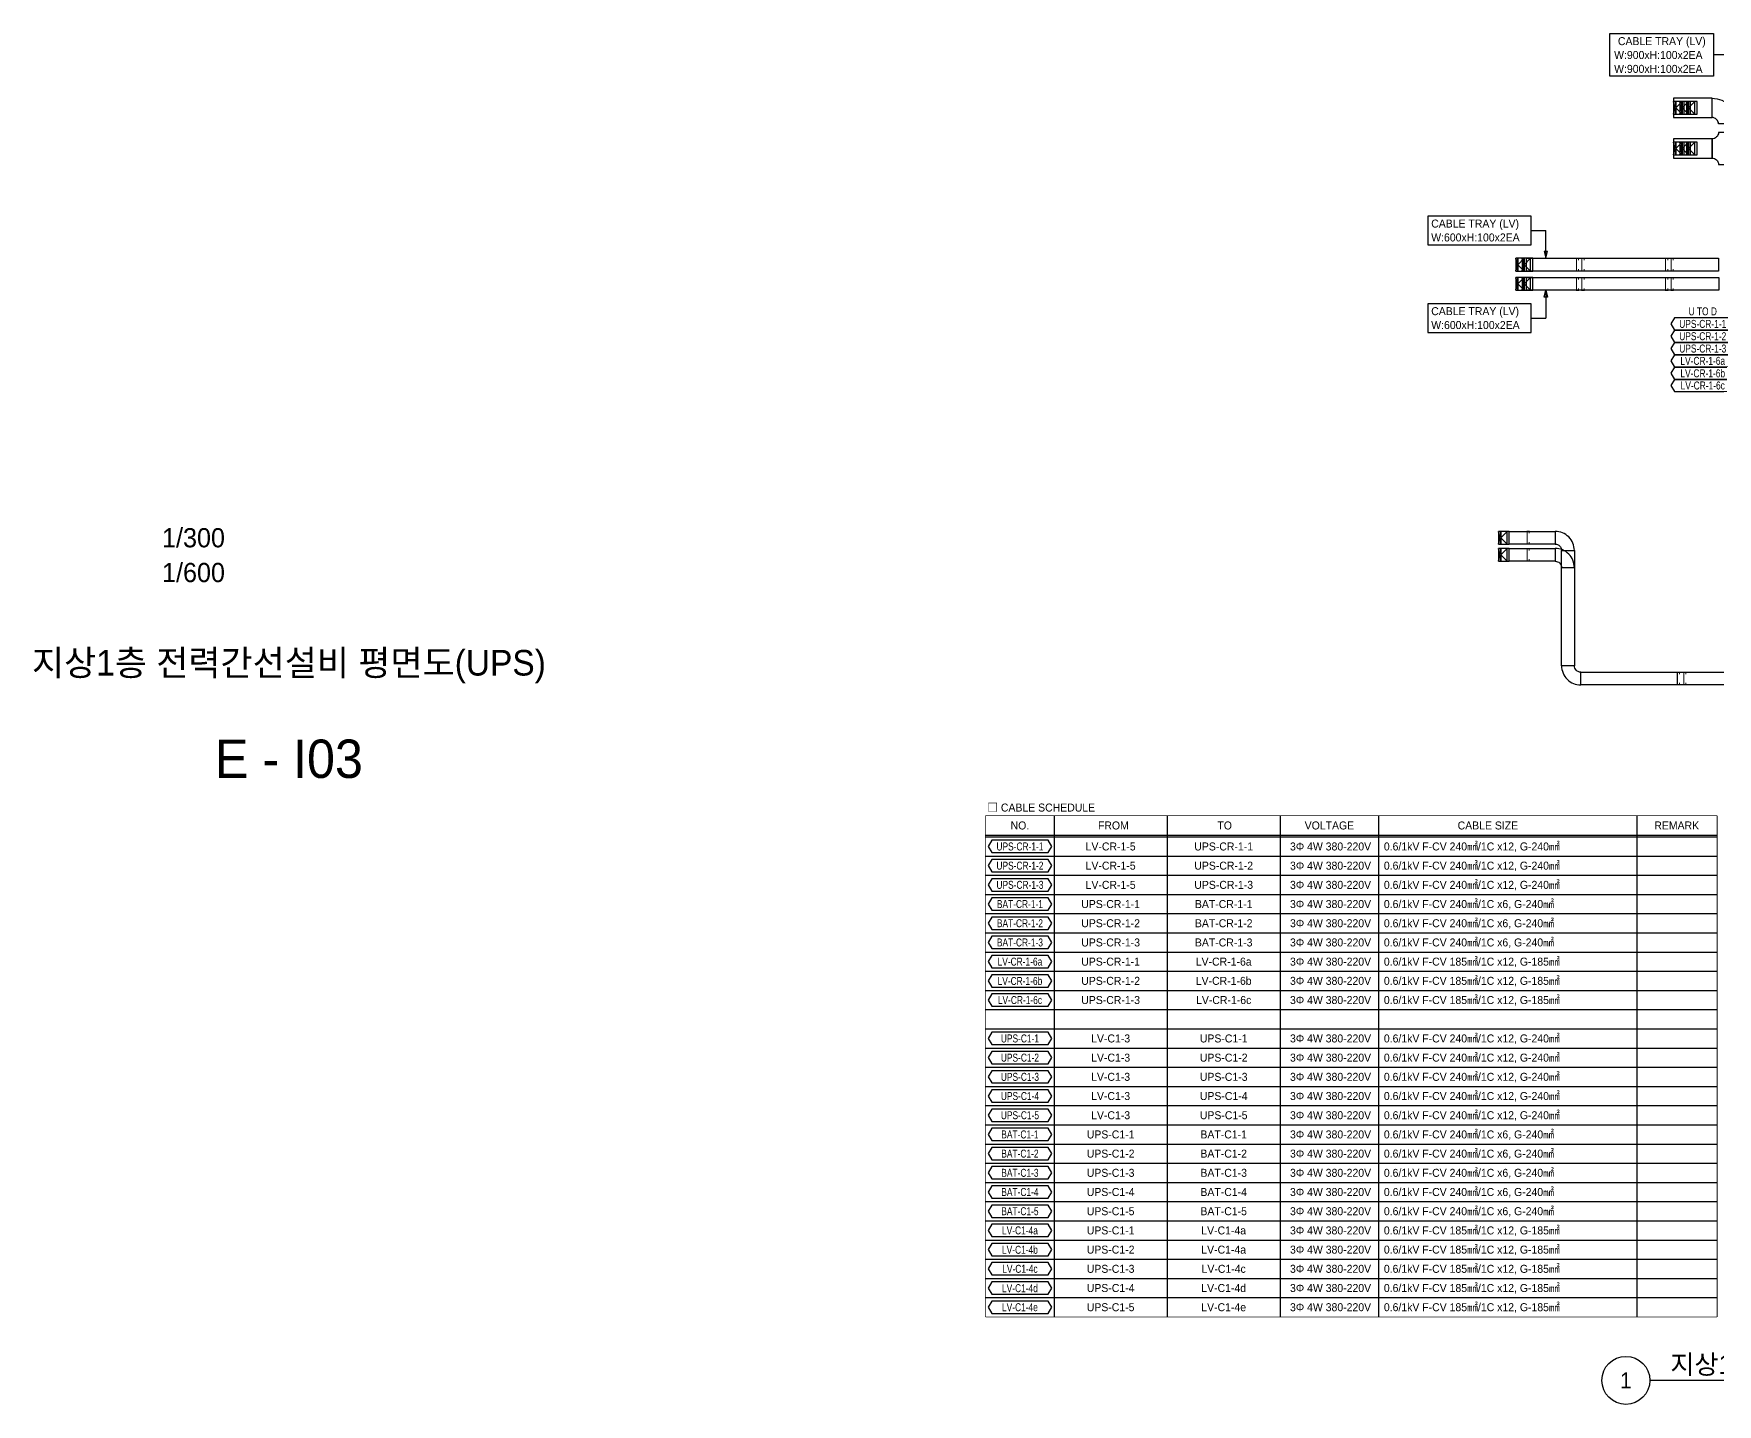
# Model space of a CAD drawing. Header units: millimetres. Extents: x 31670 to 374393, y -351975 to 839589.
# Drawn here: x 221287 to 300201, y -351975 to -287719 of the extents above; entities that cross this region are included whole.
import ezdxf
from ezdxf.enums import TextEntityAlignment as Align

# ---------------------------------------------------------------- set-up
doc = ezdxf.new("R2010")
doc.units = ezdxf.units.MM
doc.header["$LTSCALE"] = 150
for name, color, linetype in [('-----26 Electrical Cable Tray_HV_N', 30, 'Continuous'), ('-----26 Electrical Cable Tray_HV_발전기 B', 103, 'Continuous'), ('-----26 Electrical Cable Tray_LV_UPS1', 6, 'Continuous'), ('-----26 Electrical Cable Tray_LV_UPS2', 2, 'Continuous'), ('-----29 Cable Schedule', 1, 'Continuous'), ('-----29 Indicator', 1, 'Continuous'), ('-----29 주기', 1, 'Continuous'), ('-----30 Text', 2, 'Continuous'), ('-----41 Drawing Title', 2, 'Continuous'), ('-----42 Drawing Number', 2, 'Continuous'), ('-----43 Drawing Scale', 3, 'Continuous')]:
    doc.layers.add(name, color=color, linetype=linetype)
doc.styles.add('ELEC', font='')
doc.styles.get('ELEC').set_extended_font_data('Dotum')

# ---------------------------------------------------------------- blocks, each defined once
blk = doc.blocks.new('A$495596483691')
at = {"color": 0}
for p, q in [((100, 600), (0, 600)), ((0, 600), (0, 0)), ((0, 0), (100, 0)), ((500, 600), (100, 600)), ((100, 0), (500, 0)), ((500, 0), (500, 600))]:
    blk.add_line(p, q, dxfattribs=at)
at = {"color": 8}
for p, q in [((400, 300), (100, 600)), ((100, 600), (100, 0)), ((400, 300), (100, 0)), ((400, 0), (400, 600)), ((400, 600), (500, 0)), ((500, 600), (400, 0))]:
    blk.add_line(p, q, dxfattribs=at)

msp = doc.modelspace()

# ---------------------------------------------------------------- linework, layer by layer
at = {"layer": '-----26 Electrical Cable Tray_HV_N', "color": 1}
for p, q in [((291477, -296947, 0), (292162, -296947, 0)), ((291477, -301053, 0), (292162, -301053, 0))]:
    msp.add_line(p, q, dxfattribs=at)
at = {"layer": '-----26 Electrical Cable Tray_HV_N', "color": 1, "elevation": 0}
for points in [[(300015, -287719), (300015, -289719), (295169, -289719), (295169, -287719)], [(286631, -296272), (286631, -297622), (291477, -297622), (291477, -296272)], [(286631, -300378), (286631, -301728), (291477, -301728), (291477, -300378)]]:
    msp.add_lwpolyline(points, close=True, dxfattribs=at)
for points in [[(300704, -291000), (300784, -290680), (300624, -290680), (300704, -291000), (300704, -288719), (300015, -288719)], [(292162, -298250), (292242, -297930), (292082, -297930), (292162, -298250), (292162, -296947)], [(292162, -299750), (292242, -300070), (292082, -300070), (292162, -299750), (292162, -301053)]]:
    msp.add_lwpolyline(points, dxfattribs=at)
at = {"layer": '-----26 Electrical Cable Tray_LV_UPS1', "elevation": 0}
for points in [[(298150, -292650), (298150, -293550), (299954, -293550), (299954, -292650)], [(298150, -292650), (298150, -293550), (299954, -293550), (299954, -292650)], [(291250, -298250), (300254, -298250), (300254, -298850), (291250, -298850)], [(291550, -298250), (300254, -298250), (300254, -298850), (291550, -298850)], [(290450, -311850), (292600, -311850), (292600, -312450), (290450, -312450)], [(293500, -312750), (293500, -317350), (292900, -317350), (292900, -312750)]]:
    msp.add_lwpolyline(points, close=True, dxfattribs=at)
for points in [[(300254, -293850), (301154, -293850), (301154, -293850), (301154, -292350), (300254, -292350, -0.414214), (299954, -292650), (299954, -293550), (299954, -293550, -0.414214)], [(300254, -293850), (301154, -293850), (301154, -293850), (301154, -292350), (300254, -292350, -0.414214), (299954, -292650), (299954, -293550), (299954, -293550, -0.414214)], [(292600, -312450), (292600, -312450, -0.414214), (292900, -312750), (292900, -312750), (293500, -312750, 0.414214), (292600, -311850)], [(293800, -317650), (293800, -317650, -0.414214), (293500, -317350), (293500, -317350), (292900, -317350, 0.414214), (293800, -318250)]]:
    msp.add_lwpolyline(points, format="xyb", close=True, dxfattribs=at)
at = {"layer": '-----26 Electrical Cable Tray_LV_UPS1', "ltscale": 7.5, "const_width": 50, "elevation": 0}
for points in [[(293696, -298750), (293696, -298850), (293596, -298850), (293596, -298250), (293696, -298250), (293696, -298350)], [(293956, -298750), (293956, -298850), (293856, -298850), (293856, -298250), (293956, -298250), (293956, -298350)], [(297877, -298750), (297877, -298850), (297777, -298850), (297777, -298250), (297877, -298250), (297877, -298350)], [(298137, -298750), (298137, -298850), (298037, -298850), (298037, -298250), (298137, -298250), (298137, -298350)], [(291383, -312350), (291383, -312450), (291283, -312450), (291283, -311850), (291383, -311850), (291383, -311950)]]:
    msp.add_lwpolyline(points, dxfattribs=at)
at = {"layer": '-----26 Electrical Cable Tray_LV_UPS1'}
msp.add_lwpolyline([(293800, -317650), (303300, -317650), (303300, -318250), (293800, -318250)], close=True, dxfattribs=at)
at = {"layer": '-----26 Electrical Cable Tray_LV_UPS1', "ltscale": 7.5, "const_width": 50}
msp.add_lwpolyline([(298425, -318150), (298425, -318250), (298325, -318250), (298325, -317650), (298425, -317650), (298425, -317750)], dxfattribs=at)
at = {"layer": '-----26 Electrical Cable Tray_LV_UPS2', "elevation": 0}
for points in [[(298150, -290750), (298150, -291650), (299954, -291650), (299954, -290750)], [(298150, -290750), (298150, -291650), (299954, -291650), (299954, -290750)], [(291250, -299150), (300267, -299150), (300267, -299750), (291250, -299750)], [(291550, -299150), (300267, -299150), (300267, -299750), (291550, -299750)], [(290450, -311050), (292600, -311050), (292600, -311650), (290450, -311650)], [(293500, -311950), (293500, -317350), (292900, -317350), (292900, -311950)]]:
    msp.add_lwpolyline(points, close=True, dxfattribs=at)
for points in [[(300254, -291950), (300254, -291950, 0.414214), (299954, -291650), (299954, -291650), (299954, -290750, -0.414214), (301154, -291950)], [(300254, -291950), (300254, -291950, 0.414214), (299954, -291650), (299954, -291650), (299954, -290750, -0.414214), (301154, -291950)], [(292600, -311650), (292600, -311650, -0.414214), (292900, -311950), (292900, -311950), (293500, -311950, 0.414214), (292600, -311050)], [(293800, -317650), (293800, -317650, -0.414214), (293500, -317350), (293500, -317350), (292900, -317350, 0.414214), (293800, -318250)]]:
    msp.add_lwpolyline(points, format="xyb", close=True, dxfattribs=at)
at = {"layer": '-----26 Electrical Cable Tray_LV_UPS2', "ltscale": 7.5, "const_width": 50, "elevation": 0}
for points in [[(293696, -299650), (293696, -299750), (293596, -299750), (293596, -299150), (293696, -299150), (293696, -299250)], [(293956, -299650), (293956, -299750), (293856, -299750), (293856, -299150), (293956, -299150), (293956, -299250)], [(297877, -299650), (297877, -299750), (297777, -299750), (297777, -299150), (297877, -299150), (297877, -299250)], [(298137, -299650), (298137, -299750), (298037, -299750), (298037, -299150), (298137, -299150), (298137, -299250)], [(291383, -311550), (291383, -311650), (291283, -311650), (291283, -311050), (291383, -311050), (291383, -311150)]]:
    msp.add_lwpolyline(points, dxfattribs=at)
at = {"layer": '-----26 Electrical Cable Tray_LV_UPS2'}
msp.add_lwpolyline([(293800, -317650), (303300, -317650), (303300, -318250), (293800, -318250)], close=True, dxfattribs=at)
at = {"layer": '-----26 Electrical Cable Tray_LV_UPS2', "ltscale": 7.5, "const_width": 50}
msp.add_lwpolyline([(298725, -317750), (298725, -317650), (298625, -317650), (298625, -318250), (298725, -318250), (298725, -318150)], dxfattribs=at)
at = {"layer": '-----29 Cable Schedule', "color": 3, "elevation": 0}
msp.add_lwpolyline([(265912, -324388), (300173, -324388), (300173, -347872), (265912, -347872)], close=True, dxfattribs=at)
at = {"layer": '-----29 주기', "elevation": 0}
for points in [[(298196, -301036), (298029, -301325), (298196, -301614), (300841, -301614), (301008, -301325), (300841, -301036)], [(298196, -301614), (298029, -301902), (298196, -302191), (300841, -302191), (301008, -301902), (300841, -301614)], [(298196, -302191), (298029, -302480), (298196, -302769), (300841, -302769), (301008, -302480), (300841, -302191)], [(298196, -302769), (298029, -303057), (298196, -303346), (300841, -303346), (301008, -303057), (300841, -302769)], [(298196, -303346), (298029, -303635), (298196, -303924), (300841, -303924), (301008, -303635), (300841, -303346)], [(298196, -303924), (298029, -304212), (298196, -304501), (300841, -304501), (301008, -304212), (300841, -303924)]]:
    msp.add_lwpolyline(points, close=True, dxfattribs=at)
at = {"layer": '-----41 Drawing Title', "color": 7}
msp.add_line((321861, -350850), (297039, -350850), dxfattribs=at)
msp.add_circle((295914, -350850), 1125, dxfattribs=at)

# ---------------------------------------------------------------- block references
at = {"layer": '-----26 Electrical Cable Tray_LV_UPS1', "rotation": 180}
for p in [(298650, -292800, 0), (298950, -292800, 0), (299250, -292800, 0), (291250, -298250, 0), (291550, -298250, 0), (290450, -311850, 0)]:
    msp.add_blockref('A$495596483691', p, dxfattribs=at)
at = {"layer": '-----26 Electrical Cable Tray_LV_UPS2', "rotation": 180}
for p in [(298650, -290900), (298950, -290900), (299250, -290900), (291250, -299150, 0), (291550, -299150, 0), (290450, -311050, 0)]:
    msp.add_blockref('A$495596483691', p, dxfattribs=at)

# ---------------------------------------------------------------- texts
at = {"layer": '-----26 Electrical Cable Tray_LV_UPS1', "style": 'ELEC'}
for s, p in [('W:900xH:100x2EA', (295364, -289369, 0)), ('CABLE TRAY (LV)', (286791, -296622, 0)), ('W:600xH:100x2EA', (286791, -297272, 0))]:
    msp.add_text(s, height=375, dxfattribs=at).set_placement(p, align=Align.MIDDLE_LEFT)
at = {"layer": '-----26 Electrical Cable Tray_LV_UPS2', "style": 'ELEC'}
for s, p in [('CABLE TRAY (LV)', (295541, -288069, 0)), ('W:900xH:100x2EA', (295364, -288719, 0)), ('CABLE TRAY (LV)', (286791, -300728, 0)), ('W:600xH:100x2EA', (286791, -301378, 0))]:
    msp.add_text(s, height=375, dxfattribs=at).set_placement(p, align=Align.MIDDLE_LEFT)
at = {"layer": '-----30 Text', "linetype": 'Continuous', "style": 'ELEC', "width": 0.8}
for s, p in [('U TO D', (299518, -300736, 0)), ('UPS-CR-1-1', (299518, -301325, 0)), ('UPS-CR-1-2', (299518, -301902, 0)), ('UPS-CR-1-3', (299518, -302480, 0)), ('LV-CR-1-6a', (299518, -303057, 0)), ('LV-CR-1-6b', (299518, -303635, 0)), ('LV-CR-1-6c', (299518, -304212, 0))]:
    msp.add_text(s, height=375, dxfattribs=at).set_placement(p, align=Align.MIDDLE)
at = {"layer": '-----41 Drawing Title', "style": 'ELEC'}
msp.add_text('지상1층 전력간선설비 평면도(UPS)', height=1200, dxfattribs=at).set_placement((233250, -317210), align=Align.MIDDLE_CENTER)
at = {"layer": '-----41 Drawing Title', "color": 2, "style": 'ELEC'}
msp.add_text('지상1층 전력간선설비 확대 평면도(UPS)', height=900, dxfattribs=at).set_placement((297998, -350550))
at = {"layer": '-----41 Drawing Title', "color": 7, "style": 'ELEC'}
msp.add_text('1', height=750, dxfattribs=at).set_placement((295914, -350850), align=Align.MIDDLE)
at = {"layer": '-----42 Drawing Number', "style": 'ELEC'}
msp.add_text('E - I03', height=1800, dxfattribs=at).set_placement((233250, -321710), align=Align.MIDDLE_CENTER)
at = {"layer": '-----43 Drawing Scale', "style": 'ELEC'}
for s, p in [('1/300', (228779, -311350)), ('1/600', (228779, -312980))]:
    msp.add_text(s, height=900, dxfattribs=at).set_placement(p, align=Align.MIDDLE_CENTER)

# ---------------------------------------------------------------- next in the draw order: wipeouts: each hides what was drawn before it
at = {"color": 3}
msp.add_wipeout([(265912, -324388), (300173, -324388), (300173, -347872), (265912, -347872)], dxfattribs=at).dxf.layer = '-----26 Electrical Cable Tray_HV_발전기 B'

# ---------------------------------------------------------------- next in the draw order: linework, layer by layer
at = {"layer": '-----29 Cable Schedule'}
for p, q in [((269116, -324388), (269116, -325372)), ((274415, -324388), (274415, -325372)), ((279714, -324388), (279714, -325372)), ((284327, -324388), (284327, -325372)), ((296423, -324388), (296423, -325372))]:
    msp.add_line(p, q, dxfattribs=at)
at = {"layer": '-----29 Cable Schedule', "color": 3}
for p, q in [((265912, -325288), (300173, -325288)), ((265912, -325372), (300173, -325372))]:
    msp.add_line(p, q, dxfattribs=at)
at = {"layer": '-----29 Cable Schedule', "color": 1}
for p, q in [((269116, -325372), (269116, -347872)), ((274415, -325372), (274415, -347872)), ((279714, -325372), (279714, -347872)), ((284327, -325372), (284327, -347872)), ((296423, -325372), (296423, -347872)), ((265912, -326272), (300173, -326272)), ((265912, -327172), (300173, -327172)), ((265912, -328072), (300173, -328072)), ((265912, -328972), (300173, -328972)), ((265912, -329872), (300173, -329872)), ((265912, -330772), (300173, -330772)), ((265912, -331672), (300173, -331672)), ((265912, -332572), (300173, -332572)), ((265912, -333472), (300173, -333472)), ((265912, -334372), (300173, -334372)), ((265912, -335272), (300173, -335272)), ((265912, -336172), (300173, -336172)), ((265912, -337072), (300173, -337072)), ((265912, -337972), (300173, -337972)), ((265912, -338872), (300173, -338872)), ((265912, -339772), (300173, -339772)), ((265912, -340672), (300173, -340672)), ((265912, -341572), (300173, -341572)), ((265912, -342472), (300173, -342472)), ((265912, -343372), (300173, -343372)), ((265912, -344272), (300173, -344272)), ((265912, -345172), (300173, -345172)), ((265912, -346072), (300173, -346072)), ((265912, -346972), (300173, -346972))]:
    msp.add_line(p, q, dxfattribs=at)
at = {"layer": '-----29 주기', "elevation": 0}
for points in [[(266191, -325533), (266024, -325822), (266191, -326111), (268837, -326111), (269003, -325822), (268837, -325533)], [(266191, -326433), (266024, -326722), (266191, -327011), (268837, -327011), (269003, -326722), (268837, -326433)], [(266191, -327333), (266024, -327622), (266191, -327911), (268837, -327911), (269003, -327622), (268837, -327333)], [(266191, -328233), (266024, -328522), (266191, -328811), (268837, -328811), (269003, -328522), (268837, -328233)], [(266191, -329133), (266024, -329422), (266191, -329711), (268837, -329711), (269003, -329422), (268837, -329133)], [(266191, -330033), (266024, -330322), (266191, -330611), (268837, -330611), (269003, -330322), (268837, -330033)], [(266191, -330933), (266024, -331222), (266191, -331511), (268837, -331511), (269003, -331222), (268837, -330933)], [(266191, -331833), (266024, -332122), (266191, -332411), (268837, -332411), (269003, -332122), (268837, -331833)], [(266191, -332733), (266024, -333022), (266191, -333311), (268837, -333311), (269003, -333022), (268837, -332733)], [(266191, -334533), (266024, -334822), (266191, -335111), (268837, -335111), (269003, -334822), (268837, -334533)], [(266191, -335433), (266024, -335722), (266191, -336011), (268837, -336011), (269003, -335722), (268837, -335433)], [(266191, -336333), (266024, -336622), (266191, -336911), (268837, -336911), (269003, -336622), (268837, -336333)], [(266191, -337233), (266024, -337522), (266191, -337811), (268837, -337811), (269003, -337522), (268837, -337233)], [(266191, -338133), (266024, -338422), (266191, -338711), (268837, -338711), (269003, -338422), (268837, -338133)], [(266191, -339033), (266024, -339322), (266191, -339611), (268837, -339611), (269003, -339322), (268837, -339033)], [(266191, -339933), (266024, -340222), (266191, -340511), (268837, -340511), (269003, -340222), (268837, -339933)], [(266191, -340833), (266024, -341122), (266191, -341411), (268837, -341411), (269003, -341122), (268837, -340833)], [(266191, -341733), (266024, -342022), (266191, -342311), (268837, -342311), (269003, -342022), (268837, -341733)], [(266191, -342633), (266024, -342922), (266191, -343211), (268837, -343211), (269003, -342922), (268837, -342633)], [(266191, -343533), (266024, -343822), (266191, -344111), (268837, -344111), (269003, -343822), (268837, -343533)], [(266191, -344433), (266024, -344722), (266191, -345011), (268837, -345011), (269003, -344722), (268837, -344433)], [(266191, -345333), (266024, -345622), (266191, -345911), (268837, -345911), (269003, -345622), (268837, -345333)], [(266191, -346233), (266024, -346522), (266191, -346811), (268837, -346811), (269003, -346522), (268837, -346233)], [(266191, -347133), (266024, -347422), (266191, -347711), (268837, -347711), (269003, -347422), (268837, -347133)]]:
    msp.add_lwpolyline(points, close=True, dxfattribs=at)

# ---------------------------------------------------------------- next in the draw order: texts
at = {"layer": '-----29 Indicator', "color": 2, "linetype": 'Continuous', "style": 'ELEC'}
msp.add_text('□ CABLE SCHEDULE', height=375, dxfattribs=at).set_placement((265974, -323998), align=Align.MIDDLE_LEFT)
at = {"layer": '-----30 Text', "style": 'ELEC'}
msp.add_text('NO.', height=375, dxfattribs=at).set_placement((267514, -324838), align=Align.MIDDLE)
for s, p in [('FROM', (271894, -324838)), ('TO', (277112, -324838)), ('VOLTAGE', (282019, -324838)), ('CABLE SIZE', (289447, -324838)), ('REMARK', (298298, -324838)), ('LV-CR-1-5', (271765, -325822)), ('UPS-CR-1-1', (277064, -325822)), ('3Φ 4W 380-220V', (282073, -325822)), ('LV-CR-1-5', (271765, -326722)), ('UPS-CR-1-2', (277064, -326722)), ('3Φ 4W 380-220V', (282073, -326722)), ('LV-CR-1-5', (271765, -327622)), ('UPS-CR-1-3', (277064, -327622)), ('3Φ 4W 380-220V', (282073, -327622)), ('UPS-CR-1-1', (271765, -328522)), ('BAT-CR-1-1', (277064, -328522)), ('3Φ 4W 380-220V', (282073, -328522)), ('UPS-CR-1-2', (271765, -329422)), ('BAT-CR-1-2', (277064, -329422)), ('3Φ 4W 380-220V', (282073, -329422)), ('UPS-CR-1-3', (271765, -330322)), ('BAT-CR-1-3', (277064, -330322)), ('3Φ 4W 380-220V', (282073, -330322)), ('UPS-CR-1-1', (271765, -331222)), ('LV-CR-1-6a', (277064, -331222)), ('3Φ 4W 380-220V', (282073, -331222)), ('UPS-CR-1-2', (271765, -332122)), ('LV-CR-1-6b', (277064, -332122)), ('3Φ 4W 380-220V', (282073, -332122)), ('UPS-CR-1-3', (271765, -333022)), ('LV-CR-1-6c', (277064, -333022)), ('3Φ 4W 380-220V', (282073, -333022)), ('LV-C1-3', (271765, -334822)), ('UPS-C1-1', (277064, -334822)), ('3Φ 4W 380-220V', (282073, -334822)), ('LV-C1-3', (271765, -335722)), ('UPS-C1-2', (277064, -335722)), ('3Φ 4W 380-220V', (282073, -335722)), ('LV-C1-3', (271765, -336622)), ('UPS-C1-3', (277064, -336622)), ('3Φ 4W 380-220V', (282073, -336622)), ('LV-C1-3', (271765, -337522)), ('UPS-C1-4', (277064, -337522)), ('3Φ 4W 380-220V', (282073, -337522)), ('LV-C1-3', (271765, -338422)), ('UPS-C1-5', (277064, -338422)), ('3Φ 4W 380-220V', (282073, -338422)), ('UPS-C1-1', (271765, -339322)), ('BAT-C1-1', (277064, -339322)), ('3Φ 4W 380-220V', (282073, -339322)), ('UPS-C1-2', (271765, -340222)), ('BAT-C1-2', (277064, -340222)), ('3Φ 4W 380-220V', (282073, -340222)), ('UPS-C1-3', (271765, -341122)), ('BAT-C1-3', (277064, -341122)), ('3Φ 4W 380-220V', (282073, -341122)), ('UPS-C1-4', (271765, -342022)), ('BAT-C1-4', (277064, -342022)), ('3Φ 4W 380-220V', (282073, -342022)), ('UPS-C1-5', (271765, -342922)), ('BAT-C1-5', (277064, -342922)), ('3Φ 4W 380-220V', (282073, -342922)), ('UPS-C1-1', (271765, -343822)), ('LV-C1-4a', (277064, -343822)), ('3Φ 4W 380-220V', (282073, -343822)), ('UPS-C1-2', (271765, -344722)), ('LV-C1-4a', (277064, -344722)), ('3Φ 4W 380-220V', (282073, -344722)), ('UPS-C1-3', (271765, -345622)), ('LV-C1-4c', (277064, -345622)), ('3Φ 4W 380-220V', (282073, -345622)), ('UPS-C1-4', (271765, -346522)), ('LV-C1-4d', (277064, -346522)), ('3Φ 4W 380-220V', (282073, -346522)), ('UPS-C1-5', (271765, -347422)), ('LV-C1-4e', (277064, -347422)), ('3Φ 4W 380-220V', (282073, -347422))]:
    msp.add_text(s, height=375, dxfattribs=at).set_placement(p, align=Align.MIDDLE_CENTER)
at = {"layer": '-----30 Text', "linetype": 'Continuous', "style": 'ELEC', "width": 0.8}
for s, p in [('UPS-CR-1-1', (267514, -325822)), ('UPS-CR-1-2', (267514, -326722)), ('UPS-CR-1-3', (267514, -327622)), ('BAT-CR-1-1', (267514, -328522)), ('BAT-CR-1-2', (267514, -329422)), ('BAT-CR-1-3', (267514, -330322)), ('LV-CR-1-6a', (267514, -331222)), ('LV-CR-1-6b', (267514, -332122)), ('LV-CR-1-6c', (267514, -333022)), ('UPS-C1-1', (267514, -334822)), ('UPS-C1-2', (267514, -335722)), ('UPS-C1-3', (267514, -336622)), ('UPS-C1-4', (267514, -337522)), ('UPS-C1-5', (267514, -338422)), ('BAT-C1-1', (267514, -339322)), ('BAT-C1-2', (267514, -340222)), ('BAT-C1-3', (267514, -341122)), ('BAT-C1-4', (267514, -342022)), ('BAT-C1-5', (267514, -342922)), ('LV-C1-4a', (267514, -343822)), ('LV-C1-4b', (267514, -344722)), ('LV-C1-4c', (267514, -345622)), ('LV-C1-4d', (267514, -346522)), ('LV-C1-4e', (267514, -347422))]:
    msp.add_text(s, height=375, dxfattribs=at).set_placement(p, align=Align.MIDDLE)
at = {"layer": '-----30 Text', "style": 'ELEC'}
for s, p in [('0.6/1kV F-CV 240㎟/1C x12, G-240㎟', (284572, -325822)), ('0.6/1kV F-CV 240㎟/1C x12, G-240㎟', (284572, -326722)), ('0.6/1kV F-CV 240㎟/1C x12, G-240㎟', (284572, -327622)), ('0.6/1kV F-CV 240㎟/1C x6, G-240㎟', (284572, -328522)), ('0.6/1kV F-CV 240㎟/1C x6, G-240㎟', (284572, -329422)), ('0.6/1kV F-CV 240㎟/1C x6, G-240㎟', (284572, -330322)), ('0.6/1kV F-CV 185㎟/1C x12, G-185㎟', (284572, -331222)), ('0.6/1kV F-CV 185㎟/1C x12, G-185㎟', (284572, -332122)), ('0.6/1kV F-CV 185㎟/1C x12, G-185㎟', (284572, -333022)), ('0.6/1kV F-CV 240㎟/1C x12, G-240㎟', (284572, -334822)), ('0.6/1kV F-CV 240㎟/1C x12, G-240㎟', (284572, -335722)), ('0.6/1kV F-CV 240㎟/1C x12, G-240㎟', (284572, -336622)), ('0.6/1kV F-CV 240㎟/1C x12, G-240㎟', (284572, -337522)), ('0.6/1kV F-CV 240㎟/1C x12, G-240㎟', (284572, -338422)), ('0.6/1kV F-CV 240㎟/1C x6, G-240㎟', (284572, -339322)), ('0.6/1kV F-CV 240㎟/1C x6, G-240㎟', (284572, -340222)), ('0.6/1kV F-CV 240㎟/1C x6, G-240㎟', (284572, -341122)), ('0.6/1kV F-CV 240㎟/1C x6, G-240㎟', (284572, -342022)), ('0.6/1kV F-CV 240㎟/1C x6, G-240㎟', (284572, -342922)), ('0.6/1kV F-CV 185㎟/1C x12, G-185㎟', (284572, -343822)), ('0.6/1kV F-CV 185㎟/1C x12, G-185㎟', (284572, -344722)), ('0.6/1kV F-CV 185㎟/1C x12, G-185㎟', (284572, -345622)), ('0.6/1kV F-CV 185㎟/1C x12, G-185㎟', (284572, -346522)), ('0.6/1kV F-CV 185㎟/1C x12, G-185㎟', (284572, -347422))]:
    msp.add_text(s, height=375, dxfattribs=at).set_placement(p, align=Align.MIDDLE_LEFT)

doc.saveas('drawing.dxf')
